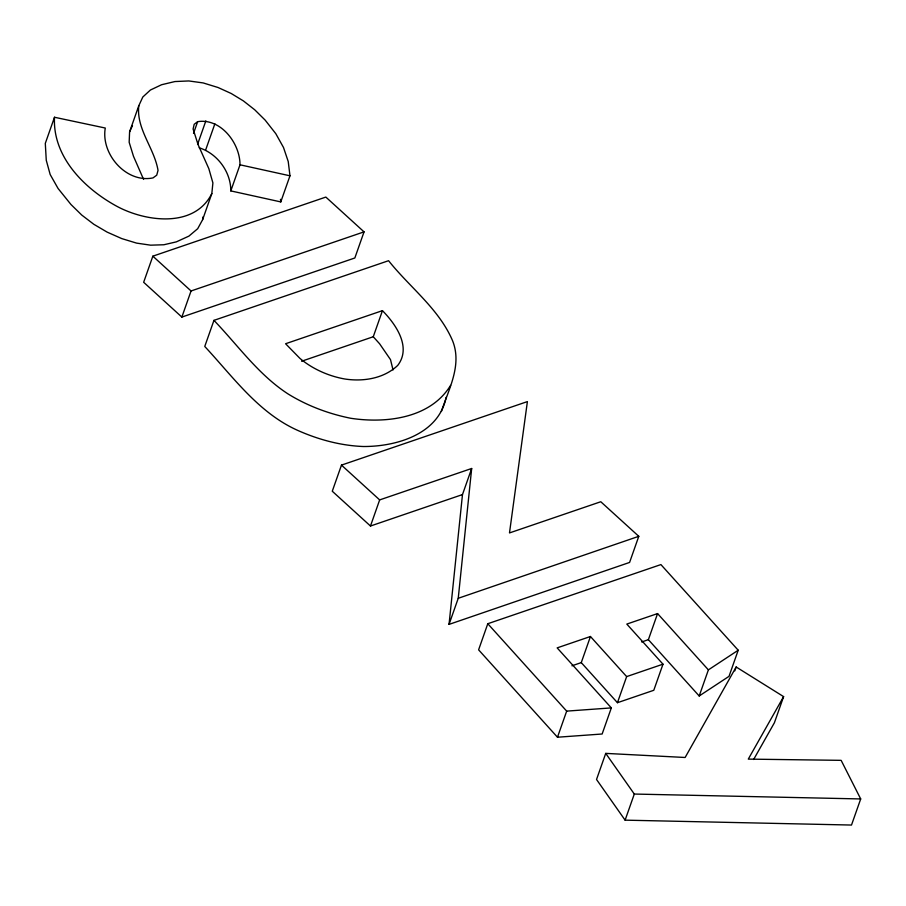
<?xml version="1.0" encoding="UTF-8"?>
<svg xmlns="http://www.w3.org/2000/svg" width="906" height="906" viewBox="0 0 906 906"><rect width="100%" height="100%" fill="white"/><g stroke="black" fill="none" stroke-linecap="round" stroke-linejoin="round"><path stroke-width="1.36" d="M199.241 147.814C217.293 153.51 230.917 171.857 230.804 190.906L280.781 201.913L289.977 175.809L288.233 161.54L283.51 147.508L275.809 133.692L265.152 120.113L254.722 109.785L243.397 100.906L231.177 93.477L218.052 87.508L203.182 82.933L188.81 80.951L174.937 81.551L161.585 84.734L150.407 90.022L142.808 97.021L138.788 105.742L129.592 131.846L129.162 142.276L133.476 156.262L143.59 179.411M138.788 105.742C136.149 129.06 154.314 148.029 158.029 170.396L156.727 175.186L153.012 177.904C126.285 183.408 100.725 154.099 105.277 128.029L54.496 117.259L45.3 143.375L46.263 160.271L50.17 174.518L58.063 188.471L70.974 204.507L81.789 215.096L93.862 224.314L107.18 232.14L121.766 238.595L136.591 243.114L150.623 245.175L163.873 244.756L176.33 241.868L188.935 236.104L197.701 228.697L202.627 219.671L211.823 193.567L212.899 182.921L208.822 168.629L198.108 144.711L193.103 129.026L194.19 124.303L197.655 121.664C220.792 117.871 240.113 143.375 239.999 164.801L230.804 190.906M202.627 219.671L202.899 217.01M449.048 624.393L462.479 494.585L471.675 468.481L379.659 499.908L370.475 526.024L332.275 491.222L341.471 465.118L527.394 401.596L509.489 532.932L600.78 501.743L638.787 536.318L629.591 562.433L449.048 624.393L458.243 598.288L471.675 468.481M441.381 411.471C448.855 388.833 462.264 365.005 452.592 340.792C438.98 308.81 409.739 287.349 388.572 260.702L213.952 320.362L204.756 346.466C233.182 377.009 258.674 413.091 298.017 430.531C318.652 439.67 340.679 445.627 363.306 446.511C396.25 446.669 438.742 434.336 446.103 397.383M193.522 133.409L197.655 121.664M152.854 256.171L143.658 282.276L181.857 317.077L354.846 257.984L364.042 231.868L325.843 197.078L152.854 256.171L191.053 290.973L364.042 231.868M197.576 144.36L205.855 120.872M205.685 149.909L214.869 123.805M181.857 317.077L191.053 290.973M301.607 361.234L373.261 336.749L382.457 310.645C395.843 324.303 411.754 347.145 397.734 365.401C383.872 378.617 363.215 381.811 344.846 379.002A65.832 43.103 19.4 0 1 299.863 358.323L285.583 343.736L382.457 310.645M699.194 695.978L708.39 669.874L657.575 613.577L648.379 639.681L699.194 695.978L729.013 676.34L738.209 650.225L660.904 564.585L487.79 623.724L478.606 649.828L557.484 737.224L602.139 734.007L611.335 707.903L557.156 647.881L590.452 636.499L626.646 676.601L617.45 702.705L581.267 662.614L590.452 636.499M557.484 737.224L566.68 711.119L487.79 623.724M605.729 753.384L596.533 779.488L625.106 820.157L851.504 825.049L860.7 798.945L841.142 760.349L748.288 759.115L783.611 696.623L736.159 666.986L685.129 757.484L605.729 753.384L634.302 794.052L860.7 798.945M657.575 613.577L626.805 624.087L662.988 664.177L653.792 690.281L617.45 702.705M625.106 820.157L634.302 794.052M734.777 670.904L736.159 666.986M783.611 696.623L774.415 722.728L753.633 759.488M129.592 131.846L132.469 125.617M211.823 193.567C194.348 228.606 145.13 221.777 116.376 206.036C84.133 188.346 52.48 156.693 54.496 117.259M450.576 385.367C430.463 418.481 385.82 423.612 350.713 418.266C328.618 413.815 307.349 405.831 288.142 393.997C258.55 374.846 238.029 345.469 213.952 320.362M708.39 669.874L738.209 650.225M458.243 598.288L638.787 536.318M370.475 526.024L462.479 494.585M571.935 665.797L581.267 662.614M641.686 641.969L648.379 639.681M626.646 676.601L662.988 664.177M566.68 711.119L611.335 707.903M239.999 164.801L289.977 175.809M341.471 465.118L379.659 499.908M373.261 336.749L379.591 343.759L390.497 359.603L393.045 369.954M280.464 199.32L280.781 201.913"/></g></svg>
